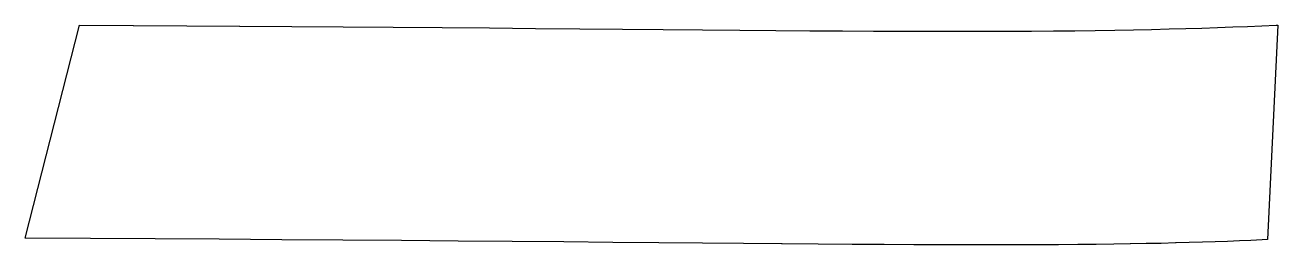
# Model space of a CAD drawing. Header units: millimetres. Extents: x 0 to 528, y 0 to 93.
import ezdxf

# ---------------------------------------------------------------- set-up
doc = ezdxf.new("R2010")
doc.units = ezdxf.units.MM

msp = doc.modelspace()

# ---------------------------------------------------------------- linework, layer by layer
msp.add_lwpolyline([(319.17, 0.38), (319.15, 0.46), (302.93, 0.59), (302.9, 0.59), (302.9, 0.59), (285.63, 0.75), (285.61, 0.75), (285.61, 0.75), (285.61, 0.75), (267.25, 0.91), (267.23, 0.91), (267.23, 0.91), (267.23, 0.91), (267.23, 0.91), (247.74, 1.09), (227.13, 1.27), (205.4, 1.47), (182.59, 1.66), (158.73, 1.86), (133.92, 2.05), (108.25, 2.23), (81.86, 2.42), (54.9, 2.59), (27.55, 2.76), (0, 2.93), (23.02, 92.79), (45.62, 92.65), (45.65, 92.65), (45.65, 92.65), (68.15, 92.51), (68.17, 92.51), (68.17, 92.51), (90.47, 92.37), (90.49, 92.37), (90.49, 92.37), (90.49, 92.37), (112.48, 92.22), (112.5, 92.22), (112.5, 92.22), (112.5, 92.22), (112.5, 92.22), (134.1, 92.06), (134.12, 92.06), (134.12, 92.06), (134.12, 92.06), (134.12, 92.06), (155.24, 91.9), (155.26, 91.9), (155.26, 91.9), (155.26, 91.9), (175.83, 91.73), (175.86, 91.73), (175.86, 91.73), (175.86, 91.73), (175.86, 91.73), (195.84, 91.56), (195.86, 91.56), (215.19, 91.39), (215.21, 91.39), (215.21, 91.39), (215.21, 91.39), (215.21, 91.39), (233.85, 91.22), (233.88, 91.22), (233.88, 91.22), (233.88, 91.22), (233.88, 91.22), (251.83, 91.06), (251.83, 91.06), (269.07, 90.9), (269.07, 90.9), (285.59, 90.75), (285.59, 90.75), (301.39, 90.62), (316.48, 90.5), (316.48, 90.5), (330.87, 90.4), (330.87, 90.4), (344.6, 90.31), (344.6, 90.31), (357.68, 90.24), (357.68, 90.24), (370.15, 90.19), (370.15, 90.19), (382.02, 90.16), (382.02, 90.16), (393.34, 90.16), (393.34, 90.16), (404.13, 90.17), (404.13, 90.17), (414.42, 90.2), (414.42, 90.2), (424.24, 90.25), (433.62, 90.32), (442.6, 90.41), (451.19, 90.52), (459.43, 90.65), (467.35, 90.79), (474.95, 90.95), (482.28, 91.13), (482.28, 91.13), (489.34, 91.32), (496.17, 91.53), (502.78, 91.75), (509.18, 91.98), (515.41, 92.23), (521.47, 92.48), (527.39, 92.75), (528.2, 92.79), (523.76, 2.24), (521.49, 2.14), (521.48, 2.13), (521.48, 2.13), (516.79, 1.92), (516.77, 1.92), (516.77, 1.92), (511.94, 1.72), (511.93, 1.72), (511.93, 1.72), (506.95, 1.52), (506.93, 1.52), (501.77, 1.33), (501.76, 1.33), (501.76, 1.33), (496.41, 1.15), (496.39, 1.15), (496.39, 1.15), (490.84, 0.98), (490.82, 0.98), (490.82, 0.98), (485.04, 0.83), (485.02, 0.82), (485.02, 0.83), (478.97, 0.68), (478.95, 0.68), (478.95, 0.68), (472.63, 0.55), (472.61, 0.54), (472.61, 0.55), (465.98, 0.42), (465.96, 0.42), (465.96, 0.42), (458.99, 0.32), (458.97, 0.32), (458.97, 0.32), (451.63, 0.22), (451.61, 0.22), (451.61, 0.22), (443.87, 0.15), (443.85, 0.15), (443.85, 0.15), (435.67, 0.08), (435.64, 0.08), (435.64, 0.08), (426.98, 0.04), (426.96, 0.04), (426.96, 0.04), (417.77, 0.01), (417.74, 0.01), (417.74, 0.01), (407.99, 0), (407.96, 0), (407.96, 0), (397.58, 0.01), (397.56, 0.01), (397.56, 0.01), (386.51, 0.04), (386.49, 0.04), (386.49, 0.04), (374.72, 0.08), (374.69, 0.08), (374.69, 0.08), (362.14, 0.15), (362.12, 0.15), (362.12, 0.15), (348.73, 0.23), (348.71, 0.23), (348.71, 0.23), (334.43, 0.33), (334.4, 0.33), (334.4, 0.33), (319.18, 0.45), (319.15, 0.46)], close=True)

doc.saveas('drawing.dxf')
